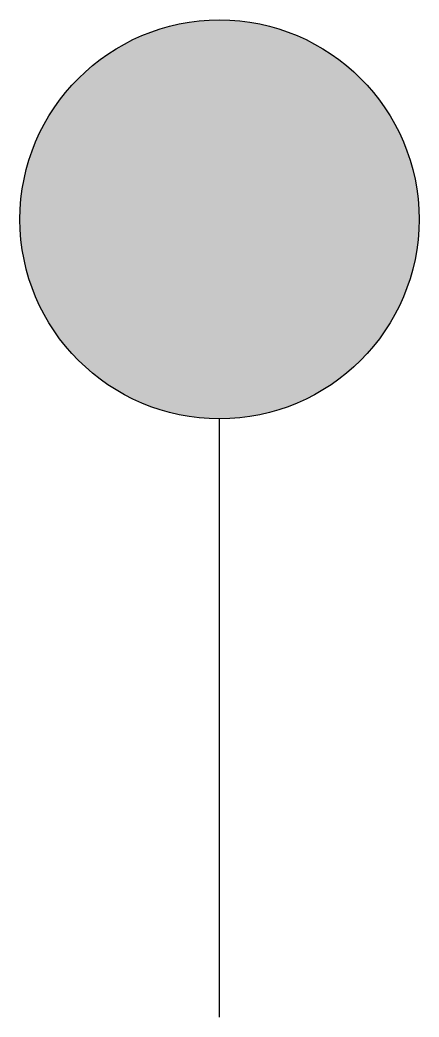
# Model space of a CAD drawing. Header units: millimetres. Extents: x -10113.239 to -10113.114, y 61.388 to 61.7.
import ezdxf

# ---------------------------------------------------------------- set-up
doc = ezdxf.new("R2010")
doc.units = ezdxf.units.MM
doc.header["$LTSCALE"] = 10
doc.layers.add('Tub_componentes', color=2, linetype='Continuous')

msp = doc.modelspace()

# ---------------------------------------------------------------- hatches: boundary and pattern name
at = {"layer": 'Tub_componentes'}
msp.add_hatch(color=256, dxfattribs=at).paths.add_polyline_path([(-10113.23876, 61.63752, 1), (-10113.11376, 61.63752, 1)])

# ---------------------------------------------------------------- linework, layer by layer
msp.add_line((-10113.17626, 61.38752), (-10113.17626, 61.57502), dxfattribs=at)
msp.add_circle((-10113.17626, 61.63752), 0.0625, dxfattribs=at)

doc.saveas('drawing.dxf')
